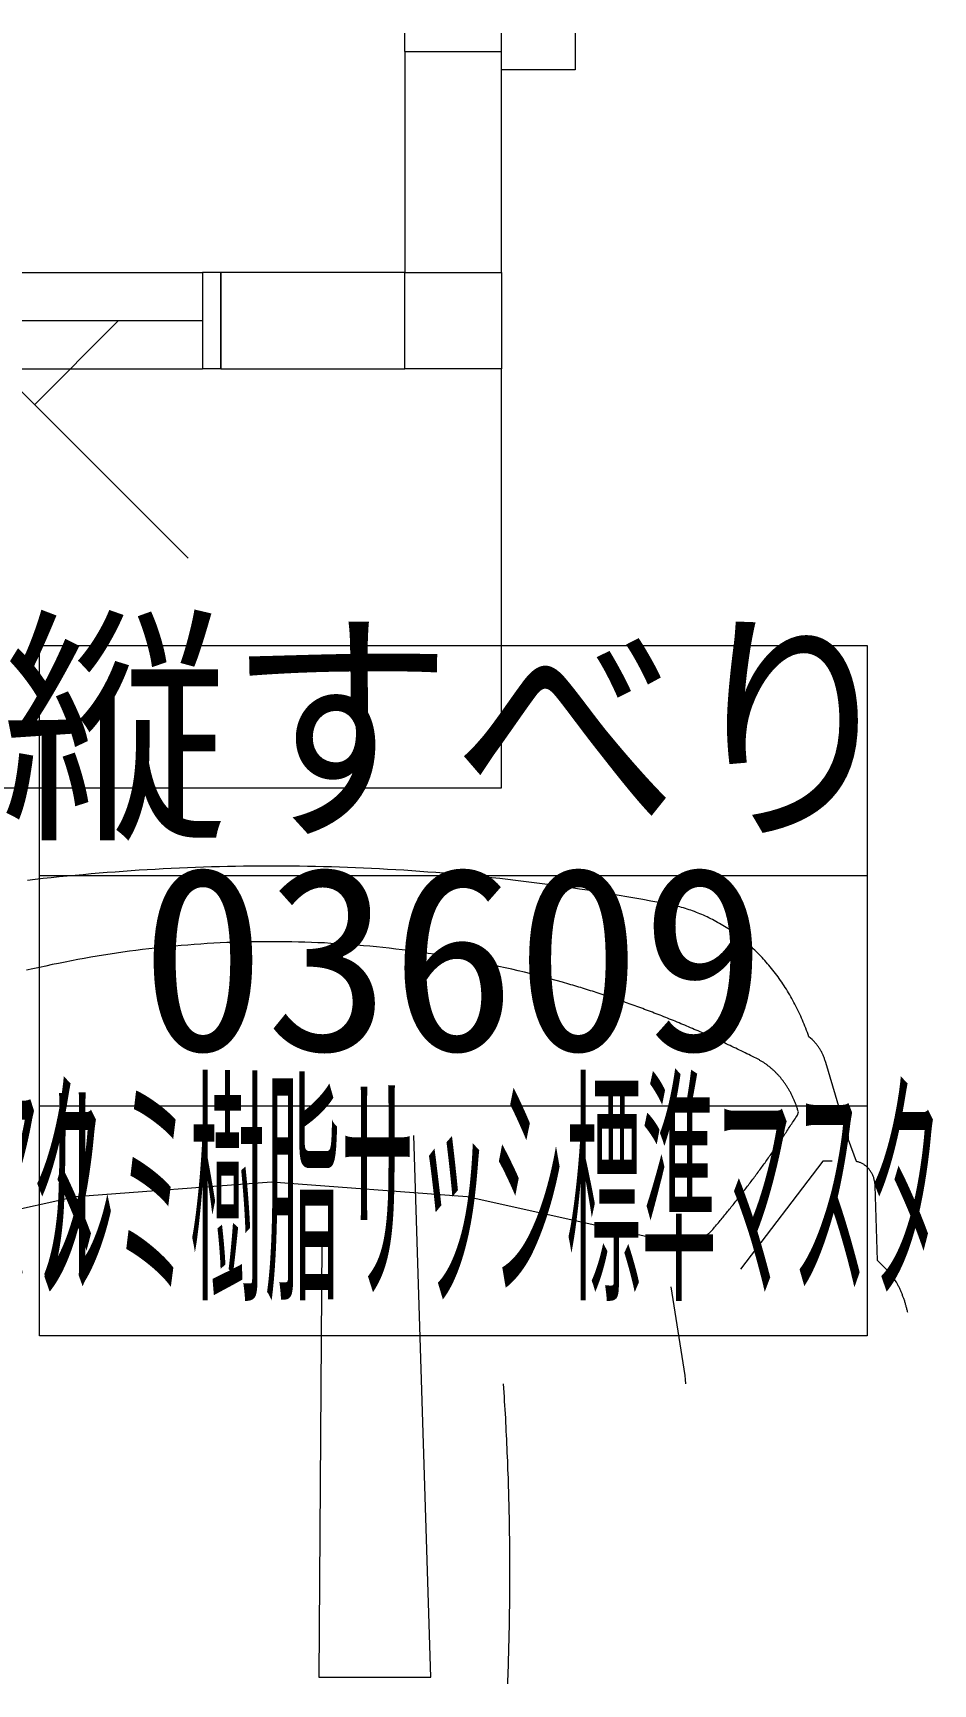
# Model space of a CAD drawing. Header units: millimetres. Extents: x 10 to 410, y 10 to 287.
# Drawn here: x 159.23 to 169.02, y 162.64 to 180.58 of the extents above; entities that cross this region are included whole.
import ezdxf
from ezdxf.enums import TextEntityAlignment as Align
from ezdxf.lldxf.tags import DXFTag

# ---------------------------------------------------------------- set-up
doc = ezdxf.new("R2010")
doc.units = ezdxf.units.MM
doc.layers.add('LAYER6', color=252, linetype='Continuous')
doc.styles.add('ＭＳ ゴシック', font='msgothic.ttc')
tags = doc.linetypes.add('dashed', pattern=[7.5, 6, -1.5]).pattern_tags.tags
tags[6:7] = [DXFTag(74, 4), DXFTag(75, 0), DXFTag(340, '0'), DXFTag(46, 1.0), DXFTag(50, 0.0), DXFTag(44, 0.0), DXFTag(45, 0.0)]
tags[4:5] = [DXFTag(74, 4), DXFTag(75, 0), DXFTag(340, '0'), DXFTag(46, 1.0), DXFTag(50, 0.0), DXFTag(44, 0.0), DXFTag(45, 0.0)]

# ---------------------------------------------------------------- blocks, each defined once
blk = doc.blocks.new('FcPack%d0')
at = {"layer": 'LAYER6', "color": 2, "linetype": 'Continuous', "lineweight": 13}
for p, q in [((26.91, 31.856), (26.91, 32.056)), ((27.96, 31.856), (27.96, 32.056)), ((27.96, 31.856), (27.96, 32.056)), ((28.76, 32.056), (28.76, 31.656)), ((26.91, 31.856), (27.96, 31.856)), ((28.76, 31.656), (27.96, 31.656)), ((24.91, 29.456), (24.71, 29.456)), ((24.71, 29.456), (24.71, 28.406)), ((24.91, 29.456), (24.91, 28.406)), ((21.06, 28.931), (24.71, 28.931)), ((21.972, 28.931), (24.553, 26.35)), ((23.797, 28.931), (22.885, 28.018)), ((24.91, 28.406), (24.71, 28.406)), ((22.936, 17.902), (22.936, 25.402)), ((22.936, 25.402), (31.936, 25.402)), ((31.936, 25.402), (31.936, 17.902)), ((22.936, 22.902), (31.936, 22.902)), ((22.936, 20.402), (31.936, 20.402)), ((31.936, 17.902), (22.936, 17.902))]:
    blk.add_line(p, q, dxfattribs=at)
at = {"layer": 'LAYER6', "color": 3, "linetype": 'Continuous', "lineweight": 13}
for p, q in [((26.91, 31.856), (26.91, 29.456)), ((26.91, 31.856), (27.96, 31.856)), ((27.96, 29.456), (27.96, 31.856)), ((26.91, 29.456), (24.909, 29.456)), ((24.91, 28.406), (24.91, 29.456)), ((26.91, 28.406), (26.91, 29.456)), ((26.91, 29.456), (27.96, 29.456)), ((27.96, 29.456), (27.96, 28.406)), ((24.909, 28.406), (26.91, 28.406)), ((27.96, 28.406), (26.91, 28.406))]:
    blk.add_line(p, q, dxfattribs=at)
at = {"layer": 'LAYER6', "color": 1, "linetype": 'Continuous', "lineweight": 13}
for p, q in [((21.06, 29.456), (24.71, 29.456)), ((21.06, 28.406), (24.71, 28.406)), ((24.022, 22.96), (23.935, 22.954)), ((24.109, 22.965), (24.022, 22.96)), ((24.197, 22.97), (24.109, 22.965)), ((24.284, 22.975), (24.197, 22.97)), ((24.371, 22.979), (24.284, 22.975)), ((24.458, 22.983), (24.371, 22.979)), ((24.545, 22.987), (24.458, 22.983)), ((24.632, 22.99), (24.545, 22.987)), ((24.719, 22.993), (24.632, 22.99)), ((24.806, 22.996), (24.719, 22.993)), ((24.893, 22.998), (24.806, 22.996)), ((24.981, 23), (24.893, 22.998)), ((25.068, 23.002), (24.981, 23)), ((25.155, 23.003), (25.068, 23.002)), ((25.242, 23.004), (25.155, 23.003)), ((25.329, 23.005), (25.242, 23.004)), ((25.416, 23.005), (25.329, 23.005)), ((25.504, 23.005), (25.416, 23.005)), ((25.591, 23.005), (25.504, 23.005)), ((25.678, 23.004), (25.591, 23.005)), ((25.765, 23.003), (25.678, 23.004)), ((25.852, 23.002), (25.765, 23.003)), ((25.939, 23), (25.852, 23.002)), ((26.027, 22.998), (25.939, 23)), ((26.114, 22.996), (26.027, 22.998)), ((26.201, 22.993), (26.114, 22.996)), ((26.288, 22.99), (26.201, 22.993)), ((26.375, 22.987), (26.288, 22.99)), ((26.462, 22.983), (26.375, 22.987)), ((26.549, 22.979), (26.462, 22.983)), ((26.636, 22.975), (26.549, 22.979)), ((26.723, 22.97), (26.636, 22.975)), ((26.811, 22.965), (26.723, 22.97)), ((26.898, 22.96), (26.811, 22.965)), ((26.985, 22.954), (26.898, 22.96)), ((22.892, 22.859), (22.806, 22.849)), ((22.979, 22.869), (22.892, 22.859)), ((23.066, 22.878), (22.979, 22.869)), ((23.153, 22.887), (23.066, 22.878)), ((23.24, 22.896), (23.153, 22.887)), ((23.327, 22.904), (23.24, 22.896)), ((23.414, 22.912), (23.327, 22.904)), ((23.5, 22.92), (23.414, 22.912)), ((23.587, 22.928), (23.5, 22.92)), ((23.674, 22.935), (23.587, 22.928)), ((23.761, 22.941), (23.674, 22.935)), ((23.848, 22.948), (23.761, 22.941)), ((23.935, 22.954), (23.848, 22.948)), ((27.072, 22.948), (26.985, 22.954)), ((27.159, 22.941), (27.072, 22.948)), ((27.246, 22.935), (27.159, 22.941)), ((27.333, 22.928), (27.246, 22.935)), ((27.42, 22.92), (27.333, 22.928)), ((27.506, 22.912), (27.42, 22.92)), ((27.593, 22.904), (27.506, 22.912)), ((27.68, 22.896), (27.593, 22.904)), ((27.767, 22.887), (27.68, 22.896)), ((27.854, 22.878), (27.767, 22.887)), ((27.941, 22.869), (27.854, 22.878)), ((28.028, 22.859), (27.941, 22.869)), ((28.114, 22.849), (28.028, 22.859)), ((28.201, 22.838), (28.114, 22.849)), ((28.288, 22.828), (28.201, 22.838)), ((28.374, 22.817), (28.288, 22.828)), ((28.461, 22.805), (28.374, 22.817)), ((28.548, 22.793), (28.461, 22.805)), ((28.634, 22.781), (28.548, 22.793)), ((28.721, 22.769), (28.634, 22.781)), ((28.807, 22.756), (28.721, 22.769)), ((28.894, 22.743), (28.807, 22.756)), ((28.98, 22.73), (28.894, 22.743)), ((29.067, 22.716), (28.98, 22.73)), ((29.153, 22.702), (29.067, 22.716)), ((29.239, 22.687), (29.153, 22.702)), ((29.325, 22.672), (29.239, 22.687)), ((29.412, 22.657), (29.325, 22.672)), ((29.498, 22.642), (29.412, 22.657)), ((29.584, 22.626), (29.498, 22.642)), ((29.67, 22.61), (29.584, 22.626)), ((29.756, 22.594), (29.67, 22.61)), ((29.777, 22.59), (29.756, 22.594)), ((29.797, 22.586), (29.777, 22.59)), ((29.818, 22.582), (29.797, 22.586)), ((29.838, 22.577), (29.818, 22.582)), ((29.858, 22.572), (29.838, 22.577)), ((29.879, 22.567), (29.858, 22.572)), ((29.899, 22.562), (29.879, 22.567)), ((29.919, 22.556), (29.899, 22.562)), ((29.939, 22.551), (29.919, 22.556)), ((29.96, 22.545), (29.939, 22.551)), ((29.98, 22.538), (29.96, 22.545)), ((30, 22.532), (29.98, 22.538)), ((30.02, 22.525), (30, 22.532)), ((30.039, 22.518), (30.02, 22.525)), ((30.059, 22.511), (30.039, 22.518)), ((30.079, 22.503), (30.059, 22.511)), ((30.099, 22.495), (30.079, 22.503)), ((30.118, 22.487), (30.099, 22.495)), ((30.138, 22.479), (30.118, 22.487)), ((30.157, 22.471), (30.138, 22.479)), ((30.177, 22.462), (30.157, 22.471)), ((30.196, 22.453), (30.177, 22.462)), ((30.215, 22.444), (30.196, 22.453)), ((30.235, 22.434), (30.215, 22.444)), ((30.254, 22.424), (30.235, 22.434)), ((30.273, 22.415), (30.254, 22.424)), ((30.292, 22.404), (30.273, 22.415)), ((30.31, 22.394), (30.292, 22.404)), ((30.329, 22.383), (30.31, 22.394)), ((30.348, 22.372), (30.329, 22.383)), ((30.366, 22.361), (30.348, 22.372)), ((30.385, 22.35), (30.366, 22.361)), ((30.403, 22.338), (30.385, 22.35)), ((30.421, 22.327), (30.403, 22.338)), ((30.44, 22.315), (30.421, 22.327)), ((30.458, 22.302), (30.44, 22.315)), ((30.475, 22.29), (30.458, 22.302)), ((30.493, 22.277), (30.475, 22.29)), ((30.511, 22.264), (30.493, 22.277)), ((30.529, 22.251), (30.511, 22.264)), ((30.546, 22.238), (30.529, 22.251)), ((23.845, 22.07), (23.775, 22.06)), ((23.916, 22.08), (23.845, 22.07)), ((23.986, 22.089), (23.916, 22.08)), ((24.056, 22.098), (23.986, 22.089)), ((24.127, 22.106), (24.056, 22.098)), ((24.197, 22.114), (24.127, 22.106)), ((24.268, 22.122), (24.197, 22.114)), ((24.338, 22.129), (24.268, 22.122)), ((24.409, 22.136), (24.338, 22.129)), ((24.479, 22.142), (24.409, 22.136)), ((24.55, 22.148), (24.479, 22.142)), ((24.621, 22.153), (24.55, 22.148)), ((24.691, 22.158), (24.621, 22.153)), ((24.762, 22.163), (24.691, 22.158)), ((24.833, 22.167), (24.762, 22.163)), ((24.903, 22.17), (24.833, 22.167)), ((24.974, 22.174), (24.903, 22.17)), ((25.045, 22.176), (24.974, 22.174)), ((25.116, 22.179), (25.045, 22.176)), ((25.186, 22.181), (25.116, 22.179)), ((25.257, 22.182), (25.186, 22.181)), ((25.328, 22.183), (25.257, 22.182)), ((25.399, 22.184), (25.328, 22.183)), ((25.469, 22.184), (25.399, 22.184)), ((25.54, 22.184), (25.469, 22.184)), ((25.611, 22.183), (25.54, 22.184)), ((25.682, 22.182), (25.611, 22.183)), ((25.753, 22.18), (25.682, 22.182)), ((25.823, 22.178), (25.753, 22.18)), ((25.894, 22.176), (25.823, 22.178)), ((25.965, 22.173), (25.894, 22.176)), ((26.035, 22.17), (25.965, 22.173)), ((26.106, 22.166), (26.035, 22.17)), ((26.177, 22.162), (26.106, 22.166)), ((26.248, 22.157), (26.177, 22.162)), ((26.318, 22.152), (26.248, 22.157)), ((26.389, 22.146), (26.318, 22.152)), ((26.459, 22.14), (26.389, 22.146)), ((26.53, 22.134), (26.459, 22.14)), ((26.601, 22.127), (26.53, 22.134)), ((26.671, 22.12), (26.601, 22.127)), ((26.741, 22.112), (26.671, 22.12)), ((26.812, 22.104), (26.741, 22.112)), ((26.882, 22.096), (26.812, 22.104)), ((26.953, 22.087), (26.882, 22.096)), ((27.023, 22.077), (26.953, 22.087)), ((27.093, 22.068), (27.023, 22.077)), ((27.164, 22.057), (27.093, 22.068)), ((30.563, 22.224), (30.546, 22.238)), ((30.581, 22.211), (30.563, 22.224)), ((30.598, 22.197), (30.581, 22.211)), ((30.615, 22.182), (30.598, 22.197)), ((30.631, 22.168), (30.615, 22.182)), ((30.648, 22.153), (30.631, 22.168)), ((30.665, 22.139), (30.648, 22.153)), ((30.681, 22.124), (30.665, 22.139)), ((30.698, 22.108), (30.681, 22.124)), ((30.714, 22.093), (30.698, 22.108)), ((30.73, 22.077), (30.714, 22.093)), ((30.746, 22.061), (30.73, 22.077)), ((30.762, 22.045), (30.746, 22.061)), ((22.867, 21.889), (22.797, 21.873)), ((22.936, 21.905), (22.867, 21.889)), ((23.006, 21.92), (22.936, 21.905)), ((23.075, 21.935), (23.006, 21.92)), ((23.145, 21.949), (23.075, 21.935)), ((23.215, 21.963), (23.145, 21.949)), ((23.285, 21.977), (23.215, 21.963)), ((23.355, 21.99), (23.285, 21.977)), ((23.425, 22.003), (23.355, 21.99)), ((23.495, 22.015), (23.425, 22.003)), ((23.565, 22.027), (23.495, 22.015)), ((23.635, 22.038), (23.565, 22.027)), ((23.705, 22.05), (23.635, 22.038)), ((23.775, 22.06), (23.705, 22.05)), ((27.234, 22.047), (27.164, 22.057)), ((27.304, 22.036), (27.234, 22.047)), ((27.374, 22.024), (27.304, 22.036)), ((27.444, 22.012), (27.374, 22.024)), ((27.514, 22), (27.444, 22.012)), ((27.584, 21.987), (27.514, 22)), ((27.654, 21.974), (27.584, 21.987)), ((27.724, 21.96), (27.654, 21.974)), ((27.794, 21.946), (27.724, 21.96)), ((27.863, 21.931), (27.794, 21.946)), ((27.933, 21.916), (27.863, 21.931)), ((28.002, 21.901), (27.933, 21.916)), ((28.072, 21.885), (28.002, 21.901)), ((28.141, 21.869), (28.072, 21.885)), ((30.777, 22.029), (30.762, 22.045)), ((30.793, 22.013), (30.777, 22.029)), ((30.808, 21.996), (30.793, 22.013)), ((30.823, 21.979), (30.808, 21.996)), ((30.838, 21.962), (30.823, 21.979)), ((30.853, 21.945), (30.838, 21.962)), ((30.868, 21.928), (30.853, 21.945)), ((30.883, 21.91), (30.868, 21.928)), ((30.897, 21.893), (30.883, 21.91)), ((30.911, 21.875), (30.897, 21.893)), ((28.211, 21.852), (28.141, 21.869)), ((28.28, 21.835), (28.211, 21.852)), ((28.349, 21.817), (28.28, 21.835)), ((28.418, 21.799), (28.349, 21.817)), ((28.487, 21.781), (28.418, 21.799)), ((28.556, 21.762), (28.487, 21.781)), ((28.625, 21.743), (28.556, 21.762)), ((28.694, 21.723), (28.625, 21.743)), ((28.715, 21.717), (28.694, 21.723)), ((28.737, 21.711), (28.715, 21.717)), ((28.758, 21.704), (28.737, 21.711)), ((28.779, 21.698), (28.758, 21.704)), ((30.925, 21.857), (30.911, 21.875)), ((30.939, 21.838), (30.925, 21.857)), ((30.953, 21.82), (30.939, 21.838)), ((30.967, 21.801), (30.953, 21.82)), ((30.98, 21.783), (30.967, 21.801)), ((30.994, 21.764), (30.98, 21.783)), ((31.007, 21.745), (30.994, 21.764)), ((31.02, 21.725), (31.007, 21.745)), ((31.033, 21.706), (31.02, 21.725)), ((31.045, 21.686), (31.033, 21.706)), ((28.8, 21.691), (28.779, 21.698)), ((28.822, 21.685), (28.8, 21.691)), ((28.843, 21.679), (28.822, 21.685)), ((28.864, 21.672), (28.843, 21.679)), ((28.885, 21.665), (28.864, 21.672)), ((28.907, 21.659), (28.885, 21.665)), ((28.928, 21.652), (28.907, 21.659)), ((28.949, 21.645), (28.928, 21.652)), ((28.97, 21.639), (28.949, 21.645)), ((28.991, 21.632), (28.97, 21.639)), ((29.012, 21.625), (28.991, 21.632)), ((29.034, 21.618), (29.012, 21.625)), ((29.055, 21.611), (29.034, 21.618)), ((29.076, 21.604), (29.055, 21.611)), ((29.097, 21.597), (29.076, 21.604)), ((29.118, 21.59), (29.097, 21.597)), ((29.139, 21.583), (29.118, 21.59)), ((29.16, 21.576), (29.139, 21.583)), ((29.181, 21.569), (29.16, 21.576)), ((29.202, 21.562), (29.181, 21.569)), ((29.223, 21.555), (29.202, 21.562)), ((29.245, 21.547), (29.223, 21.555)), ((29.266, 21.54), (29.245, 21.547)), ((29.287, 21.533), (29.266, 21.54)), ((29.308, 21.525), (29.287, 21.533)), ((29.329, 21.518), (29.308, 21.525)), ((31.058, 21.667), (31.045, 21.686)), ((31.07, 21.647), (31.058, 21.667)), ((31.082, 21.627), (31.07, 21.647)), ((31.094, 21.607), (31.082, 21.627)), ((31.106, 21.586), (31.094, 21.607)), ((31.118, 21.566), (31.106, 21.586)), ((31.129, 21.545), (31.118, 21.566)), ((31.14, 21.525), (31.129, 21.545)), ((31.151, 21.504), (31.14, 21.525)), ((29.35, 21.51), (29.329, 21.518)), ((29.371, 21.503), (29.35, 21.51)), ((29.392, 21.495), (29.371, 21.503)), ((29.413, 21.488), (29.392, 21.495)), ((29.433, 21.48), (29.413, 21.488)), ((29.454, 21.472), (29.433, 21.48)), ((29.475, 21.465), (29.454, 21.472)), ((29.496, 21.457), (29.475, 21.465)), ((29.517, 21.449), (29.496, 21.457)), ((29.538, 21.441), (29.517, 21.449)), ((29.559, 21.433), (29.538, 21.441)), ((29.58, 21.425), (29.559, 21.433)), ((29.601, 21.417), (29.58, 21.425)), ((29.622, 21.409), (29.601, 21.417)), ((29.642, 21.401), (29.622, 21.409)), ((29.663, 21.393), (29.642, 21.401)), ((29.684, 21.385), (29.663, 21.393)), ((29.705, 21.377), (29.684, 21.385)), ((29.726, 21.369), (29.705, 21.377)), ((29.746, 21.361), (29.726, 21.369)), ((29.767, 21.352), (29.746, 21.361)), ((29.788, 21.344), (29.767, 21.352)), ((31.162, 21.483), (31.151, 21.504)), ((31.173, 21.461), (31.162, 21.483)), ((31.183, 21.44), (31.173, 21.461)), ((31.194, 21.419), (31.183, 21.44)), ((31.204, 21.397), (31.194, 21.419)), ((31.214, 21.376), (31.204, 21.397)), ((31.223, 21.354), (31.214, 21.376)), ((31.233, 21.332), (31.223, 21.354)), ((29.809, 21.336), (29.788, 21.344)), ((29.83, 21.327), (29.809, 21.336)), ((29.85, 21.319), (29.83, 21.327)), ((29.871, 21.31), (29.85, 21.319)), ((29.892, 21.302), (29.871, 21.31)), ((29.912, 21.293), (29.892, 21.302)), ((29.933, 21.284), (29.912, 21.293)), ((29.954, 21.276), (29.933, 21.284)), ((29.974, 21.267), (29.954, 21.276)), ((29.995, 21.258), (29.974, 21.267)), ((30.016, 21.249), (29.995, 21.258)), ((30.036, 21.241), (30.016, 21.249)), ((30.057, 21.232), (30.036, 21.241)), ((30.078, 21.223), (30.057, 21.232)), ((30.098, 21.214), (30.078, 21.223)), ((30.119, 21.205), (30.098, 21.214)), ((30.139, 21.196), (30.119, 21.205)), ((30.16, 21.187), (30.139, 21.196)), ((30.18, 21.178), (30.16, 21.187)), ((30.201, 21.169), (30.18, 21.178)), ((30.221, 21.159), (30.201, 21.169)), ((31.242, 21.31), (31.233, 21.332)), ((31.251, 21.288), (31.242, 21.31)), ((31.26, 21.265), (31.251, 21.288)), ((31.269, 21.243), (31.26, 21.265)), ((31.278, 21.221), (31.269, 21.243)), ((31.286, 21.198), (31.278, 21.221)), ((31.294, 21.175), (31.286, 21.198)), ((31.302, 21.152), (31.294, 21.175)), ((30.242, 21.15), (30.221, 21.159)), ((30.262, 21.141), (30.242, 21.15)), ((30.283, 21.132), (30.262, 21.141)), ((30.303, 21.122), (30.283, 21.132)), ((30.324, 21.113), (30.303, 21.122)), ((30.344, 21.103), (30.324, 21.113)), ((30.365, 21.094), (30.344, 21.103)), ((30.385, 21.084), (30.365, 21.094)), ((30.405, 21.075), (30.385, 21.084)), ((30.426, 21.065), (30.405, 21.075)), ((30.446, 21.056), (30.426, 21.065)), ((30.466, 21.046), (30.446, 21.056)), ((30.487, 21.036), (30.466, 21.046)), ((30.507, 21.027), (30.487, 21.036)), ((30.527, 21.017), (30.507, 21.027)), ((30.548, 21.007), (30.527, 21.017)), ((30.568, 20.997), (30.548, 21.007)), ((30.588, 20.987), (30.568, 20.997)), ((30.609, 20.977), (30.588, 20.987)), ((31.339, 21.12), (31.302, 21.152)), ((31.345, 21.114), (31.339, 21.12)), ((31.351, 21.108), (31.345, 21.114)), ((31.357, 21.102), (31.351, 21.108)), ((31.363, 21.096), (31.357, 21.102)), ((31.369, 21.089), (31.363, 21.096)), ((31.374, 21.083), (31.369, 21.089)), ((31.38, 21.076), (31.374, 21.083)), ((31.385, 21.07), (31.38, 21.076)), ((31.39, 21.063), (31.385, 21.07)), ((31.396, 21.056), (31.39, 21.063)), ((31.401, 21.049), (31.396, 21.056)), ((31.406, 21.042), (31.401, 21.049)), ((31.411, 21.035), (31.406, 21.042)), ((31.415, 21.028), (31.411, 21.035)), ((31.42, 21.02), (31.415, 21.028)), ((31.425, 21.013), (31.42, 21.02)), ((31.429, 21.005), (31.425, 21.013)), ((31.434, 20.997), (31.429, 21.005)), ((31.438, 20.99), (31.434, 20.997)), ((31.442, 20.982), (31.438, 20.99)), ((30.629, 20.967), (30.609, 20.977)), ((30.649, 20.957), (30.629, 20.967)), ((30.669, 20.947), (30.649, 20.957)), ((30.689, 20.937), (30.669, 20.947)), ((30.71, 20.927), (30.689, 20.937)), ((30.73, 20.917), (30.71, 20.927)), ((30.75, 20.907), (30.73, 20.917)), ((30.757, 20.903), (30.75, 20.907)), ((30.764, 20.899), (30.757, 20.903)), ((30.771, 20.895), (30.764, 20.899)), ((30.778, 20.891), (30.771, 20.895)), ((30.785, 20.887), (30.778, 20.891)), ((30.792, 20.883), (30.785, 20.887)), ((30.798, 20.879), (30.792, 20.883)), ((30.805, 20.874), (30.798, 20.879)), ((30.812, 20.87), (30.805, 20.874)), ((30.819, 20.865), (30.812, 20.87)), ((30.825, 20.861), (30.819, 20.865)), ((30.832, 20.856), (30.825, 20.861)), ((30.839, 20.852), (30.832, 20.856)), ((30.845, 20.847), (30.839, 20.852)), ((30.852, 20.842), (30.845, 20.847)), ((30.858, 20.837), (30.852, 20.842)), ((30.865, 20.832), (30.858, 20.837)), ((30.871, 20.827), (30.865, 20.832)), ((30.878, 20.822), (30.871, 20.827)), ((30.884, 20.817), (30.878, 20.822)), ((30.89, 20.811), (30.884, 20.817)), ((30.896, 20.806), (30.89, 20.811)), ((30.903, 20.801), (30.896, 20.806)), ((31.446, 20.974), (31.442, 20.982)), ((31.45, 20.966), (31.446, 20.974)), ((31.454, 20.958), (31.45, 20.966)), ((31.458, 20.95), (31.454, 20.958)), ((31.461, 20.942), (31.458, 20.95)), ((31.465, 20.933), (31.461, 20.942)), ((31.468, 20.925), (31.465, 20.933)), ((31.471, 20.916), (31.468, 20.925)), ((31.474, 20.908), (31.471, 20.916)), ((31.477, 20.899), (31.474, 20.908)), ((31.48, 20.891), (31.477, 20.899)), ((31.483, 20.882), (31.48, 20.891)), ((31.486, 20.873), (31.483, 20.882)), ((31.638, 20.356), (31.486, 20.873)), ((30.909, 20.795), (30.903, 20.801)), ((30.915, 20.79), (30.909, 20.795)), ((30.921, 20.784), (30.915, 20.79)), ((30.927, 20.778), (30.921, 20.784)), ((30.933, 20.773), (30.927, 20.778)), ((30.939, 20.767), (30.933, 20.773)), ((30.945, 20.761), (30.939, 20.767)), ((30.951, 20.755), (30.945, 20.761)), ((30.956, 20.749), (30.951, 20.755)), ((30.962, 20.743), (30.956, 20.749)), ((30.968, 20.737), (30.962, 20.743)), ((30.974, 20.73), (30.968, 20.737)), ((30.979, 20.724), (30.974, 20.73)), ((30.985, 20.718), (30.979, 20.724)), ((30.99, 20.711), (30.985, 20.718)), ((30.996, 20.705), (30.99, 20.711)), ((31.001, 20.698), (30.996, 20.705)), ((31.006, 20.692), (31.001, 20.698)), ((31.012, 20.685), (31.006, 20.692)), ((31.017, 20.679), (31.012, 20.685)), ((31.022, 20.672), (31.017, 20.679)), ((31.027, 20.665), (31.022, 20.672)), ((31.032, 20.658), (31.027, 20.665)), ((31.037, 20.651), (31.032, 20.658)), ((31.042, 20.644), (31.037, 20.651)), ((31.047, 20.637), (31.042, 20.644)), ((31.052, 20.63), (31.047, 20.637)), ((31.057, 20.623), (31.052, 20.63)), ((31.062, 20.616), (31.057, 20.623)), ((31.066, 20.608), (31.062, 20.616)), ((31.071, 20.601), (31.066, 20.608)), ((31.075, 20.594), (31.071, 20.601)), ((31.08, 20.586), (31.075, 20.594)), ((31.084, 20.579), (31.08, 20.586)), ((31.089, 20.571), (31.084, 20.579)), ((31.093, 20.564), (31.089, 20.571)), ((31.097, 20.556), (31.093, 20.564)), ((31.101, 20.548), (31.097, 20.556)), ((31.106, 20.541), (31.101, 20.548)), ((31.11, 20.533), (31.106, 20.541)), ((31.114, 20.525), (31.11, 20.533)), ((31.118, 20.517), (31.114, 20.525)), ((31.122, 20.509), (31.118, 20.517)), ((31.125, 20.501), (31.122, 20.509)), ((31.129, 20.493), (31.125, 20.501)), ((31.133, 20.485), (31.129, 20.493)), ((31.136, 20.477), (31.133, 20.485)), ((31.14, 20.469), (31.136, 20.477)), ((31.144, 20.461), (31.14, 20.469)), ((31.147, 20.453), (31.144, 20.461)), ((31.15, 20.445), (31.147, 20.453)), ((31.154, 20.436), (31.15, 20.445)), ((31.152, 20.261), (31.161, 20.274)), ((31.157, 20.428), (31.154, 20.436)), ((31.16, 20.42), (31.157, 20.428)), ((31.163, 20.411), (31.16, 20.42)), ((31.161, 20.274), (31.17, 20.288)), ((31.166, 20.403), (31.163, 20.411)), ((31.169, 20.394), (31.166, 20.403)), ((31.172, 20.386), (31.169, 20.394)), ((31.17, 20.288), (31.178, 20.301)), ((31.175, 20.378), (31.172, 20.386)), ((31.178, 20.369), (31.175, 20.378)), ((31.18, 20.36), (31.178, 20.369)), ((31.178, 20.301), (31.188, 20.335)), ((31.183, 20.352), (31.18, 20.36)), ((31.186, 20.343), (31.183, 20.352)), ((31.188, 20.335), (31.186, 20.343)), ((31.724, 20.356), (31.638, 20.356)), ((31.724, 20.299), (31.724, 20.356)), ((31.733, 20.03), (31.724, 20.299)), ((31.037, 20.086), (31.046, 20.099)), ((31.046, 20.099), (31.055, 20.113)), ((31.055, 20.113), (31.064, 20.126)), ((31.064, 20.126), (31.072, 20.139)), ((31.072, 20.139), (31.081, 20.153)), ((31.081, 20.153), (31.09, 20.166)), ((31.09, 20.166), (31.099, 20.18)), ((31.099, 20.18), (31.108, 20.193)), ((31.108, 20.193), (31.117, 20.207)), ((31.117, 20.207), (31.126, 20.22)), ((31.126, 20.22), (31.135, 20.234)), ((31.135, 20.234), (31.143, 20.247)), ((31.143, 20.247), (31.152, 20.261)), ((27.193, 14.195), (27.006, 20.08)), ((30.909, 19.901), (30.918, 19.914)), ((30.918, 19.914), (30.928, 19.927)), ((30.928, 19.927), (30.937, 19.94)), ((30.937, 19.94), (30.946, 19.953)), ((30.946, 19.953), (30.955, 19.967)), ((30.955, 19.967), (30.964, 19.98)), ((30.964, 19.98), (30.973, 19.993)), ((30.973, 19.993), (30.982, 20.006)), ((30.982, 20.006), (30.991, 20.02)), ((30.991, 20.02), (31.001, 20.033)), ((31.001, 20.033), (31.01, 20.046)), ((31.01, 20.046), (31.019, 20.059)), ((31.019, 20.059), (31.028, 20.073)), ((31.028, 20.073), (31.037, 20.086)), ((31.822, 19.795), (31.733, 20.03)), ((31.454, 19.801), (30.558, 18.627)), ((30.779, 19.719), (30.788, 19.732)), ((30.788, 19.732), (30.797, 19.745)), ((30.797, 19.745), (30.807, 19.758)), ((30.807, 19.758), (30.816, 19.77)), ((30.816, 19.77), (30.826, 19.783)), ((30.826, 19.783), (30.835, 19.796)), ((30.835, 19.796), (30.844, 19.809)), ((30.844, 19.809), (30.854, 19.822)), ((30.854, 19.822), (30.863, 19.835)), ((30.863, 19.835), (30.872, 19.849)), ((30.872, 19.849), (30.881, 19.862)), ((30.881, 19.862), (30.891, 19.875)), ((30.891, 19.875), (30.9, 19.888)), ((30.9, 19.888), (30.909, 19.901)), ((31.557, 19.801), (31.454, 19.801)), ((31.829, 19.793), (31.822, 19.795)), ((31.837, 19.792), (31.829, 19.793)), ((31.845, 19.79), (31.837, 19.792)), ((31.852, 19.787), (31.845, 19.79)), ((31.859, 19.785), (31.852, 19.787)), ((31.867, 19.782), (31.859, 19.785)), ((31.874, 19.778), (31.867, 19.782)), ((31.881, 19.775), (31.874, 19.778)), ((31.888, 19.771), (31.881, 19.775)), ((31.895, 19.767), (31.888, 19.771)), ((31.902, 19.763), (31.895, 19.767)), ((31.909, 19.758), (31.902, 19.763)), ((31.915, 19.753), (31.909, 19.758)), ((31.922, 19.748), (31.915, 19.753)), ((31.928, 19.743), (31.922, 19.748)), ((31.934, 19.737), (31.928, 19.743)), ((31.94, 19.731), (31.934, 19.737)), ((31.946, 19.725), (31.94, 19.731)), ((23.332, 19.417), (25.46, 19.574)), ((25.46, 19.574), (27.588, 19.417)), ((30.645, 19.54), (30.655, 19.553)), ((30.655, 19.553), (30.664, 19.565)), ((30.664, 19.565), (30.674, 19.578)), ((30.674, 19.578), (30.684, 19.591)), ((30.684, 19.591), (30.693, 19.603)), ((30.693, 19.603), (30.703, 19.616)), ((30.703, 19.616), (30.712, 19.629)), ((30.712, 19.629), (30.722, 19.642)), ((30.722, 19.642), (30.731, 19.655)), ((30.731, 19.655), (30.741, 19.667)), ((30.741, 19.667), (30.75, 19.68)), ((30.75, 19.68), (30.76, 19.693)), ((30.76, 19.693), (30.769, 19.706)), ((30.769, 19.706), (30.779, 19.719)), ((31.952, 19.719), (31.946, 19.725)), ((31.957, 19.713), (31.952, 19.719)), ((31.962, 19.706), (31.957, 19.713)), ((31.967, 19.699), (31.962, 19.706)), ((31.972, 19.692), (31.967, 19.699)), ((31.977, 19.685), (31.972, 19.692)), ((31.981, 19.677), (31.977, 19.685)), ((31.986, 19.67), (31.981, 19.677)), ((31.99, 19.662), (31.986, 19.67)), ((31.994, 19.654), (31.99, 19.662)), ((31.997, 19.646), (31.994, 19.654)), ((32.001, 19.637), (31.997, 19.646)), ((32.004, 19.629), (32.001, 19.637)), ((32.007, 19.621), (32.004, 19.629)), ((32.01, 19.612), (32.007, 19.621)), ((32.012, 19.603), (32.01, 19.612)), ((32.014, 19.594), (32.012, 19.603)), ((32.016, 19.586), (32.014, 19.594)), ((32.018, 19.577), (32.016, 19.586)), ((32.019, 19.568), (32.018, 19.577)), ((32.021, 19.559), (32.019, 19.568)), ((32.022, 19.549), (32.021, 19.559)), ((21.235, 18.947), (23.332, 19.417)), ((27.588, 19.417), (29.856, 18.914)), ((30.509, 19.364), (30.518, 19.377)), ((30.518, 19.377), (30.528, 19.389)), ((30.528, 19.389), (30.538, 19.402)), ((30.538, 19.402), (30.548, 19.414)), ((30.548, 19.414), (30.558, 19.427)), ((30.558, 19.427), (30.567, 19.439)), ((30.567, 19.439), (30.577, 19.452)), ((30.577, 19.452), (30.587, 19.464)), ((30.587, 19.464), (30.597, 19.477)), ((30.597, 19.477), (30.606, 19.489)), ((30.606, 19.489), (30.616, 19.502)), ((30.616, 19.502), (30.626, 19.515)), ((30.626, 19.515), (30.635, 19.527)), ((30.635, 19.527), (30.645, 19.54)), ((32.022, 19.54), (32.022, 19.549)), ((32.023, 19.531), (32.022, 19.54)), ((32.048, 18.721), (32.023, 19.531)), ((30.359, 19.18), (30.369, 19.192)), ((30.369, 19.192), (30.379, 19.204)), ((30.379, 19.204), (30.389, 19.216)), ((30.389, 19.216), (30.399, 19.228)), ((30.399, 19.228), (30.409, 19.241)), ((30.409, 19.241), (30.419, 19.253)), ((30.419, 19.253), (30.429, 19.265)), ((30.429, 19.265), (30.439, 19.278)), ((30.439, 19.278), (30.449, 19.29)), ((30.449, 19.29), (30.459, 19.302)), ((30.459, 19.302), (30.469, 19.315)), ((30.469, 19.315), (30.479, 19.327)), ((30.479, 19.327), (30.489, 19.339)), ((30.489, 19.339), (30.499, 19.352)), ((30.499, 19.352), (30.509, 19.364)), ((30.205, 19.008), (30.212, 19.013)), ((30.212, 19.013), (30.218, 19.019)), ((30.218, 19.019), (30.224, 19.024)), ((30.224, 19.024), (30.231, 19.029)), ((30.231, 19.029), (30.237, 19.035)), ((30.237, 19.035), (30.247, 19.047)), ((30.247, 19.047), (30.258, 19.059)), ((30.258, 19.059), (30.268, 19.071)), ((30.268, 19.071), (30.278, 19.083)), ((30.278, 19.083), (30.288, 19.095)), ((30.288, 19.095), (30.298, 19.107)), ((30.298, 19.107), (30.308, 19.119)), ((30.308, 19.119), (30.319, 19.131)), ((30.319, 19.131), (30.329, 19.143)), ((30.329, 19.143), (30.339, 19.155)), ((30.339, 19.155), (30.349, 19.167)), ((30.349, 19.167), (30.359, 19.18)), ((26.007, 18.906), (25.974, 14.195)), ((29.856, 18.914), (29.863, 18.913)), ((29.863, 18.913), (29.871, 18.912)), ((29.871, 18.912), (29.879, 18.911)), ((29.879, 18.911), (29.887, 18.911)), ((29.887, 18.911), (29.894, 18.91)), ((29.894, 18.91), (29.902, 18.91)), ((29.902, 18.91), (29.91, 18.91)), ((29.91, 18.91), (29.918, 18.909)), ((29.918, 18.909), (29.925, 18.909)), ((29.925, 18.909), (29.933, 18.91)), ((29.933, 18.91), (29.941, 18.91)), ((29.941, 18.91), (29.949, 18.91)), ((29.949, 18.91), (29.957, 18.911)), ((29.957, 18.911), (29.964, 18.912)), ((29.964, 18.912), (29.972, 18.913)), ((29.972, 18.913), (29.98, 18.914)), ((29.98, 18.914), (29.987, 18.915)), ((29.987, 18.915), (29.995, 18.916)), ((29.995, 18.916), (30.003, 18.917)), ((30.003, 18.917), (30.011, 18.919)), ((30.011, 18.919), (30.018, 18.921)), ((30.018, 18.921), (30.026, 18.922)), ((30.026, 18.922), (30.033, 18.924)), ((30.033, 18.924), (30.041, 18.926)), ((30.041, 18.926), (30.049, 18.928)), ((30.049, 18.928), (30.056, 18.931)), ((30.056, 18.931), (30.064, 18.933)), ((30.064, 18.933), (30.071, 18.936)), ((30.071, 18.936), (30.078, 18.938)), ((30.078, 18.938), (30.086, 18.941)), ((30.086, 18.941), (30.093, 18.944)), ((30.093, 18.944), (30.101, 18.947)), ((30.101, 18.947), (30.108, 18.951)), ((30.108, 18.951), (30.115, 18.954)), ((30.115, 18.954), (30.122, 18.957)), ((30.122, 18.957), (30.129, 18.961)), ((30.129, 18.961), (30.137, 18.965)), ((30.137, 18.965), (30.144, 18.969)), ((30.144, 18.969), (30.151, 18.972)), ((30.151, 18.972), (30.158, 18.977)), ((30.158, 18.977), (30.165, 18.981)), ((30.165, 18.981), (30.171, 18.985)), ((30.171, 18.985), (30.178, 18.99)), ((30.178, 18.99), (30.185, 18.994)), ((30.185, 18.994), (30.192, 18.999)), ((30.192, 18.999), (30.198, 19.004)), ((30.198, 19.004), (30.205, 19.008)), ((32.154, 18.616), (32.048, 18.721)), ((32.254, 18.487), (32.154, 18.616)), ((32.258, 18.479), (32.254, 18.487)), ((32.262, 18.471), (32.258, 18.479)), ((29.958, 17.472), (29.806, 18.434)), ((32.266, 18.463), (32.262, 18.471)), ((32.271, 18.455), (32.266, 18.463)), ((32.275, 18.447), (32.271, 18.455)), ((32.279, 18.439), (32.275, 18.447)), ((32.283, 18.431), (32.279, 18.439)), ((32.287, 18.423), (32.283, 18.431)), ((32.29, 18.415), (32.287, 18.423)), ((32.294, 18.407), (32.29, 18.415)), ((32.298, 18.399), (32.294, 18.407)), ((32.302, 18.39), (32.298, 18.399)), ((32.305, 18.382), (32.302, 18.39)), ((32.309, 18.374), (32.305, 18.382)), ((32.312, 18.365), (32.309, 18.374)), ((32.316, 18.357), (32.312, 18.365)), ((32.319, 18.348), (32.316, 18.357)), ((32.322, 18.34), (32.319, 18.348)), ((32.325, 18.331), (32.322, 18.34)), ((32.329, 18.323), (32.325, 18.331)), ((32.332, 18.314), (32.329, 18.323)), ((32.335, 18.306), (32.332, 18.314)), ((32.338, 18.297), (32.335, 18.306)), ((32.341, 18.288), (32.338, 18.297)), ((32.344, 18.28), (32.341, 18.288)), ((32.346, 18.271), (32.344, 18.28)), ((32.349, 18.262), (32.346, 18.271)), ((32.352, 18.253), (32.349, 18.262)), ((32.354, 18.244), (32.352, 18.253)), ((32.357, 18.236), (32.354, 18.244)), ((32.359, 18.227), (32.357, 18.236)), ((32.362, 18.218), (32.359, 18.227)), ((32.364, 18.209), (32.362, 18.218)), ((32.366, 18.2), (32.364, 18.209)), ((32.369, 18.191), (32.366, 18.2)), ((32.371, 18.182), (32.369, 18.191)), ((32.373, 18.173), (32.371, 18.182)), ((32.375, 18.164), (32.373, 18.173)), ((32.377, 18.155), (32.375, 18.164)), ((29.961, 17.426), (29.958, 17.472)), ((29.964, 17.38), (29.961, 17.426)), ((27.986, 17.333), (27.983, 17.38)), ((27.989, 17.287), (27.986, 17.333)), ((27.992, 17.24), (27.989, 17.287)), ((27.995, 17.194), (27.992, 17.24)), ((27.998, 17.147), (27.995, 17.194)), ((28.001, 17.101), (27.998, 17.147)), ((28.003, 17.054), (28.001, 17.101)), ((28.006, 17.008), (28.003, 17.054)), ((28.008, 16.961), (28.006, 17.008)), ((28.011, 16.915), (28.008, 16.961)), ((28.013, 16.868), (28.011, 16.915)), ((28.015, 16.822), (28.013, 16.868)), ((28.018, 16.775), (28.015, 16.822)), ((28.02, 16.729), (28.018, 16.775)), ((28.022, 16.682), (28.02, 16.729)), ((28.024, 16.635), (28.022, 16.682)), ((28.026, 16.589), (28.024, 16.635)), ((28.028, 16.542), (28.026, 16.589)), ((28.03, 16.496), (28.028, 16.542)), ((28.031, 16.449), (28.03, 16.496)), ((28.033, 16.403), (28.031, 16.449)), ((28.035, 16.356), (28.033, 16.403)), ((28.036, 16.31), (28.035, 16.356)), ((28.038, 16.263), (28.036, 16.31)), ((28.039, 16.216), (28.038, 16.263)), ((28.04, 16.17), (28.039, 16.216)), ((28.042, 16.123), (28.04, 16.17)), ((28.043, 16.077), (28.042, 16.123)), ((28.044, 16.03), (28.043, 16.077)), ((28.045, 15.983), (28.044, 16.03)), ((28.046, 15.937), (28.045, 15.983)), ((28.047, 15.89), (28.046, 15.937)), ((28.048, 15.844), (28.047, 15.89)), ((28.048, 15.797), (28.048, 15.844)), ((28.049, 15.751), (28.048, 15.797)), ((28.05, 15.704), (28.049, 15.751)), ((28.05, 15.657), (28.05, 15.704)), ((28.051, 15.611), (28.05, 15.657)), ((28.051, 15.564), (28.051, 15.611)), ((28.051, 15.518), (28.051, 15.564)), ((28.052, 15.471), (28.051, 15.518)), ((28.052, 15.424), (28.052, 15.471)), ((28.052, 15.378), (28.052, 15.424)), ((28.052, 15.331), (28.052, 15.378)), ((28.052, 15.285), (28.052, 15.331)), ((28.052, 15.238), (28.052, 15.285)), ((28.051, 15.098), (28.052, 15.145)), ((28.051, 15.051), (28.051, 15.098)), ((28.052, 15.191), (28.052, 15.238)), ((28.052, 15.145), (28.052, 15.191)), ((28.049, 14.912), (28.05, 14.958)), ((28.049, 14.865), (28.049, 14.912)), ((28.05, 14.958), (28.051, 15.005)), ((28.051, 15.005), (28.051, 15.051)), ((28.045, 14.679), (28.046, 14.725)), ((28.046, 14.725), (28.047, 14.772)), ((28.047, 14.772), (28.048, 14.818)), ((28.048, 14.818), (28.049, 14.865)), ((28.041, 14.492), (28.042, 14.539)), ((28.042, 14.539), (28.043, 14.586)), ((28.043, 14.586), (28.044, 14.632)), ((28.044, 14.632), (28.045, 14.679)), ((28.035, 14.306), (28.037, 14.353)), ((28.037, 14.353), (28.038, 14.399)), ((28.038, 14.399), (28.04, 14.446)), ((28.04, 14.446), (28.041, 14.492)), ((25.974, 14.195), (27.193, 14.195)), ((28.03, 14.166), (28.032, 14.213)), ((28.032, 14.213), (28.034, 14.26)), ((28.034, 14.26), (28.035, 14.306)), ((28.029, 14.12), (28.03, 14.166))]:
    blk.add_line(p, q, dxfattribs=at)
at = {"layer": 'LAYER6', "color": 1, "linetype": 'dashed', "lineweight": 13}
for p, q in [((27.96, 23.856), (27.96, 28.406)), ((27.96, 23.856), (27.96, 28.406)), ((-8.44, 23.856), (27.96, 23.856))]:
    blk.add_line(p, q, dxfattribs=at)
at = {"layer": 'LAYER6', "color": 1, "linetype": 'Continuous', "lineweight": 13, "style": 'ＭＳ ゴシック'}
for s, width, p in [('縦すべり', 0.9, (27.436, 22.902)), ('アルミ樹脂サッシ標準マスタ', 0.3, (18.336, 17.902)), ('アルミ樹脂サッシ標準マスタ', 0.3, (27.436, 17.902))]:
    blk.add_text(s, height=2, dxfattribs=dict(at, width=width)).set_placement(p, align=Align.BOTTOM_CENTER)
blk.add_text('03609', height=2, dxfattribs=at).set_placement((27.436, 20.402), align=Align.BOTTOM_CENTER)

msp = doc.modelspace()

# ---------------------------------------------------------------- block references
at = {"layer": 'LAYER6', "color": 2, "linetype": 'Continuous', "lineweight": 13}
msp.add_blockref('FcPack%d0', (136.365, 148.519), dxfattribs=at)

doc.saveas('drawing.dxf')
